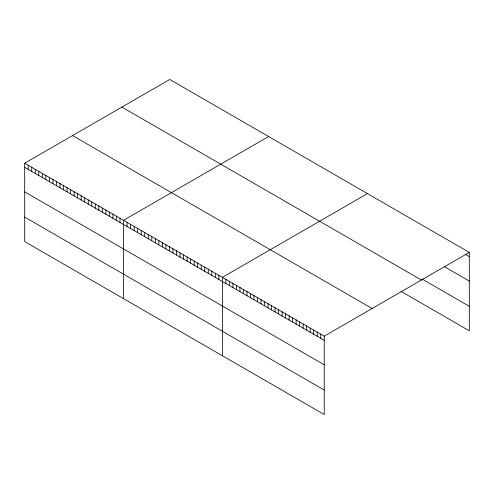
<?xml version="1.0" encoding="UTF-8"?>
<svg xmlns="http://www.w3.org/2000/svg" width="494" height="494" viewBox="0 0 494 494"><rect width="100%" height="100%" fill="white"/><g stroke="black" fill="none" stroke-linecap="round" stroke-linejoin="round"><path stroke-width="0.74" d="M24.7 163.211L324.237 336.148L324.237 414.54L24.7 241.603L24.7 163.211L169.763 79.46L469.3 252.397L469.3 330.789L400.819 291.25M268.613 136.529L123.549 220.281L123.549 298.672M367.456 193.599L222.393 277.35L222.393 355.742M324.237 336.148L469.3 252.397M465.786 254.546L469.3 256.577M444.717 266.871L469.3 281.067M421.888 278.925L469.3 306.299M121.895 107.099L421.431 280.036M72.569 135.572L372.106 308.509M24.7 167.392L324.237 340.329M24.7 191.882L324.237 364.819M24.7 217.113L324.237 390.05M320.723 334.123L320.723 338.304M317.21 332.091L317.21 336.272M313.702 330.066L313.702 334.247M310.189 328.041L310.189 332.215M306.675 326.009L306.675 330.19M303.162 323.984L303.162 328.164M299.654 321.952L299.654 326.133M296.141 319.927L296.141 324.107M292.627 317.901L292.627 322.082M289.12 315.87L289.12 320.05M285.606 313.844L285.606 318.025M282.093 311.819L282.093 315.999M278.579 309.787L278.579 313.968M275.072 307.762L275.072 311.942M271.558 305.737L271.558 309.917M268.044 303.705L268.044 307.886M264.537 301.68L264.537 305.86M261.023 299.654L261.023 303.835M257.51 297.623L257.51 301.803M253.996 295.597L253.996 299.778M250.489 293.572L250.489 297.752M246.975 291.54L246.975 295.721M243.462 289.515L243.462 293.695M239.954 287.489L239.954 291.67M236.441 285.458L236.441 289.638M232.927 283.433L232.927 287.613M229.414 281.407L229.414 285.588M225.906 279.376L225.906 283.556M218.861 275.312L218.861 279.493M215.335 273.275L215.335 277.455M211.803 271.237L211.803 275.417M208.27 269.199L208.27 273.38M204.744 267.161L204.744 271.342M201.212 265.124L201.212 269.304M197.68 263.08L197.68 267.26M194.148 261.042L194.148 265.222M190.622 259.004L190.622 263.185M187.09 256.966L187.09 261.147M183.558 254.929L183.558 259.109M180.032 252.891L180.032 257.071M176.5 250.853L176.5 255.034M172.968 248.815L172.968 252.996M169.442 246.778L169.442 250.958M165.91 244.74L165.91 248.92M162.378 242.702L162.378 246.883M158.846 240.664L158.846 244.845M155.32 238.627L155.32 242.807M151.788 236.589L151.788 240.769M148.256 234.551L148.256 238.732M144.73 232.507L144.73 236.688M141.198 230.47L141.198 234.65M137.665 228.432L137.665 232.612M134.14 226.394L134.14 230.575M130.607 224.356L130.607 228.537M127.075 222.319L127.075 226.499M120.017 218.243L120.017 222.424M116.485 216.205L116.485 220.386M112.953 214.168L112.953 218.348M109.427 212.13L109.427 216.31M105.895 210.092L105.895 214.273M102.363 208.054L102.363 212.235M98.837 206.017L98.837 210.197M95.305 203.979L95.305 208.159M91.773 201.941L91.773 206.115M88.247 199.897L88.247 204.078M84.715 197.859L84.715 202.04M81.183 195.822L81.183 200.002M77.651 193.784L77.651 197.964M74.125 191.746L74.125 195.927M70.593 189.708L70.593 193.889M67.061 187.671L67.061 191.851M63.535 185.633L63.535 189.813M60.002 183.595L60.002 187.776M56.47 181.557L56.47 185.738M52.944 179.52L52.944 183.7M49.412 177.482L49.412 181.662M45.88 175.444L45.88 179.625M42.348 173.406L42.348 177.587M38.822 171.369L38.822 175.543M35.29 169.325L35.29 173.505M31.758 167.287L31.758 171.467M28.232 165.249L28.232 169.43"/></g></svg>
